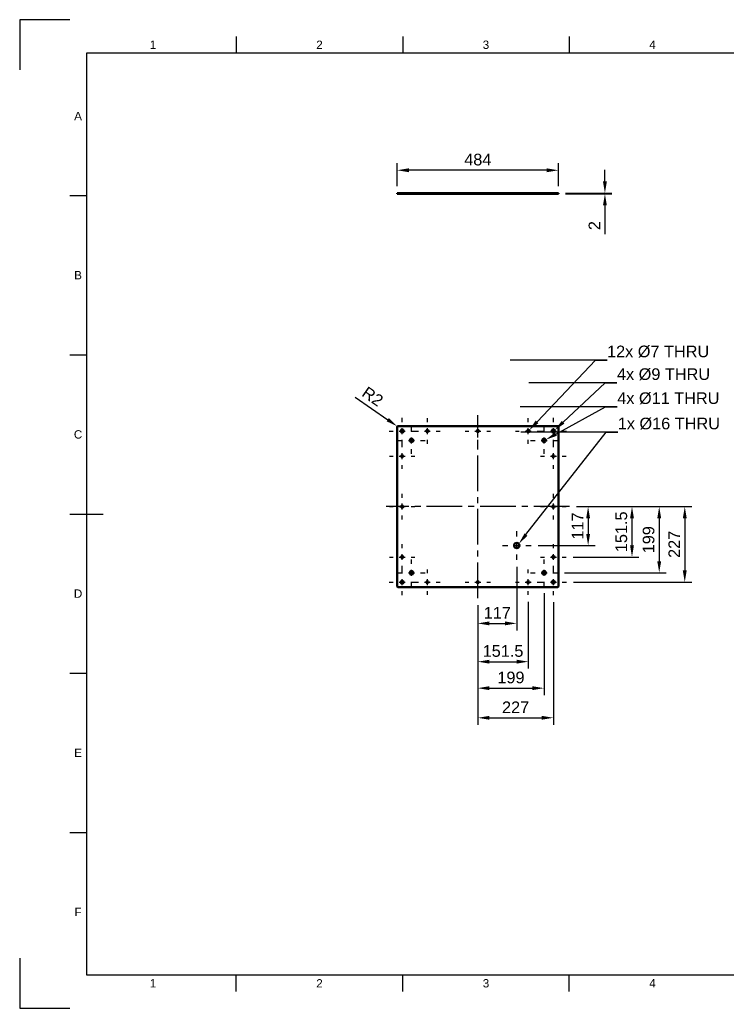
# Model space of a CAD drawing. Header units: millimetres. Extents: x 0 to 420, y 0 to 297.
# Drawn here: x 0 to 212.4, y 0 to 297 of the extents above; entities that cross this region are included whole.
import ezdxf
from ezdxf import colors
from ezdxf.entities.mleader import LeaderData, LeaderLine
from ezdxf.enums import TextEntityAlignment as Align
from ezdxf.math import Vec2, Vec3

# ---------------------------------------------------------------- set-up
doc = ezdxf.new("R2010")
doc.units = ezdxf.units.MM
doc.header["$LTSCALE"] = 0.75
doc.linetypes.add('CENTER2', pattern=[28.575, 19.05, -3.175, 3.175, -3.175])
doc.linetypes.add('HIDDEN2', pattern=[4.7625, 3.175, -1.5875])
for name, color, linetype, lineweight in [('Annotations', 7, 'Continuous', 25), ('Border', 7, 'Continuous', 25), ('Center Lines', 7, 'CENTER2', 25), ('Dimensions', 7, 'Continuous', 25), ('Hidden', 7, 'HIDDEN2', 25), ('Visible', 7, 'Continuous', 50)]:
    doc.layers.add(name, color=color, linetype=linetype, lineweight=lineweight)
doc.styles.add('FusionTitle', font='arial.ttf')
doc.styles.get("Standard").update_dxf_attribs({"font": 'arial.ttf'})
doc.dimstyles.new('ISO-25', dxfattribs={"dimtxt": 3.5, "dimasz": 3.5, "dimexe": 2.1, "dimexo": 2.1, "dimgap": 1.4, "dimtad": 1, "dimzin": 12, "dimdsep": 46, "dimtxsty": 'Standard', "dimcen": 0, "dimclrd": 256, "dimclre": 256, "dimclrt": 256, "dimazin": 3, "dimtp": 0.1, "dimtm": 0.1, "dimtfac": 0.714286, "dimtmove": 0, "dimatfit": 3, "dimfxl": 1, "dimtzin": 12, "dimarcsym": 0})

# ---------------------------------------------------------------- blocks, each defined once
blk = doc.blocks.new('ISO_A3_SHEET')
at = {"layer": 'Border'}
for p, q in [((65, 292), (65, 287)), ((115, 292), (115, 287)), ((165, 292), (165, 287)), ((410, 287), (20, 287)), ((20, 287), (20, 10)), ((15, 244.16666), (20, 244.16666)), ((15, 196.33333), (20, 196.33333)), ((15, 148.5), (25, 148.5)), ((15, 100.66667), (20, 100.66667)), ((15, 52.83334), (20, 52.83334)), ((20, 10), (410, 10)), ((65, 5), (65, 10)), ((115, 5), (115, 10)), ((165, 5), (165, 10))]:
    blk.add_line(p, q, dxfattribs=at)
at = {"layer": 'Defpoints'}
for p, q in [((15, 297), (0, 297)), ((0, 297), (0, 282)), ((0, 15), (0, 0)), ((0, 0), (15, 0))]:
    blk.add_line(p, q, dxfattribs=at)
at = {"layer": 'Border', "style": 'FusionTitle'}
for s, p in [('1', (40, 289.5)), ('2', (90, 289.5)), ('3', (140, 289.5)), ('4', (190, 289.5)), ('A', (17.5, 268.08333)), ('B', (17.5, 220.25)), ('C', (17.5, 172.41667)), ('D', (17.5, 124.58334)), ('E', (17.5, 76.75001)), ('F', (17.5, 28.91668)), ('1', (40, 7.5)), ('2', (90, 7.5)), ('3', (140, 7.5)), ('4', (190, 7.5))]:
    blk.add_text(s, height=2.5, dxfattribs=at).set_placement(p, align=Align.MIDDLE)
blk = doc.blocks.new('*D42')
at = {"layer": 'Defpoints', "color": 0, "transparency": 16777216}
for p in [(113.345239, 251.779936), (113.345239, 244.908812), (161.745239, 244.908812)]:
    blk.add_point(p, dxfattribs=at)
at = {"layer": 'Dimensions', "lineweight": -2, "transparency": 16777216}
for p, q in [((113.345239, 247.008812), (113.345239, 253.879936)), ((161.745239, 247.008812), (161.745239, 253.879936)), ((158.245239, 251.779936), (116.845239, 251.779936))]:
    blk.add_line(p, q, dxfattribs=at)
at = {"layer": 'Dimensions', "transparency": 16777216}
for points in [[(116.845239, 252.363269), (116.845239, 251.196603), (113.345239, 251.779936)], [(158.245239, 252.363269), (158.245239, 251.196603), (161.745239, 251.779936)]]:
    blk.add_solid(points, dxfattribs=at)
at = {"layer": 'Dimensions', "transparency": 16777216, "insert": (137.545239, 254.966941), "char_height": 3.5, "attachment_point": 5}
blk.add_mtext('484', dxfattribs=at)
blk = doc.blocks.new('*D43')
at = {"layer": 'Defpoints', "color": 0, "transparency": 16777216}
for p in [(161.745239, 244.908812), (161.745239, 244.708812), (175.725439, 244.708812)]:
    blk.add_point(p, dxfattribs=at)
at = {"layer": 'Dimensions', "lineweight": -2, "transparency": 16777216}
for p, q in [((175.725439, 248.408812), (175.725439, 251.908812)), ((163.845239, 244.908812), (177.825439, 244.908812)), ((163.845239, 244.708812), (177.825439, 244.708812)), ((175.725439, 244.908812), (175.725439, 244.708812)), ((175.725439, 241.208812), (175.725439, 232.590599))]:
    blk.add_line(p, q, dxfattribs=at)
at = {"layer": 'Dimensions', "transparency": 16777216}
for points in [[(175.142106, 248.408812), (176.308773, 248.408812), (175.725439, 244.908812)], [(175.142106, 241.208812), (176.308773, 241.208812), (175.725439, 244.708812)]]:
    blk.add_solid(points, dxfattribs=at)
at = {"layer": 'Dimensions', "transparency": 16777216, "insert": (172.568277, 235.149706), "char_height": 3.5, "attachment_point": 5, "rotation": 90}
blk.add_mtext('2', dxfattribs=at)
blk = doc.blocks.new('*D44')
at = {"layer": 'Defpoints', "color": 0, "transparency": 16777216}
for p in [(113.380938, 174.838489), (113.545239, 174.724448)]:
    blk.add_point(p, dxfattribs=at)
at = {"layer": 'Dimensions', "lineweight": -2, "transparency": 16777216}
for p, q in [((100.723096, 183.624222), (110.505671, 176.834194)), ((113.545239, 174.724448), (113.380938, 174.838489))]:
    blk.add_line(p, q, dxfattribs=at)
at = {"layer": 'Dimensions', "transparency": 16777216}
blk.add_solid([(110.838289, 177.313406), (110.173054, 176.354983), (113.380938, 174.838489)], dxfattribs=at)
at = {"layer": 'Dimensions', "transparency": 16777216, "insert": (105.976969, 183.820685), "char_height": 3.5, "attachment_point": 5, "rotation": 325.2357026}
blk.add_mtext('R2', dxfattribs=at)
blk = doc.blocks.new('*U11')
at = {"layer": 'Center Lines', "color": 0, "ltscale": 0.75, "transparency": 16777216}
for p, q in [((0, 2.678906), (0, 3.83)), ((-3.83, 0), (-2.678906, 0)), ((2.678906, 0), (3.83, 0)), ((0, -3.83), (0, -2.678906))]:
    blk.add_line(p, q, dxfattribs=at)
at = {"layer": 'Center Lines', "color": 0, "linetype": 'Continuous', "ltscale": 0.75, "transparency": 16777216}
for p, q in [((-0.892969, 0), (0.892969, 0)), ((0, -0.892969), (0, 0.892969))]:
    blk.add_line(p, q, dxfattribs=at)
blk = doc.blocks.new('*U12')
at = {"layer": 'Center Lines', "color": 0, "ltscale": 0.75, "transparency": 16777216}
for p, q in [((0, 2.678906), (0, 3.83)), ((-3.83, 0), (-2.678906, 0)), ((2.678906, 0), (3.83, 0)), ((0, -3.83), (0, -2.678906))]:
    blk.add_line(p, q, dxfattribs=at)
at = {"layer": 'Center Lines', "color": 0, "linetype": 'Continuous', "ltscale": 0.75, "transparency": 16777216}
for p, q in [((-0.892969, 0), (0.892969, 0)), ((0, -0.892969), (0, 0.892969))]:
    blk.add_line(p, q, dxfattribs=at)
blk = doc.blocks.new('*U13')
at = {"layer": 'Center Lines', "color": 0, "ltscale": 0.75, "transparency": 16777216}
for p, q in [((0, 2.678906), (0, 4.05)), ((-4.05, 0), (-2.678906, 0)), ((2.678906, 0), (4.05, 0)), ((0, -4.05), (0, -2.678906))]:
    blk.add_line(p, q, dxfattribs=at)
at = {"layer": 'Center Lines', "color": 0, "linetype": 'Continuous', "ltscale": 0.75, "transparency": 16777216}
for p, q in [((-0.892969, 0), (0.892969, 0)), ((0, -0.892969), (0, 0.892969))]:
    blk.add_line(p, q, dxfattribs=at)
blk = doc.blocks.new('*U14')
at = {"layer": 'Center Lines', "color": 0, "ltscale": 0.75, "transparency": 16777216}
for p, q in [((0, 2.678906), (0, 3.95)), ((-3.95, 0), (-2.678906, 0)), ((2.678906, 0), (3.95, 0)), ((0, -3.95), (0, -2.678906))]:
    blk.add_line(p, q, dxfattribs=at)
at = {"layer": 'Center Lines', "color": 0, "linetype": 'Continuous', "ltscale": 0.75, "transparency": 16777216}
for p, q in [((-0.892969, 0), (0.892969, 0)), ((0, -0.892969), (0, 0.892969))]:
    blk.add_line(p, q, dxfattribs=at)
blk = doc.blocks.new('*U15')
at = {"layer": 'Center Lines', "color": 0, "ltscale": 0.75, "transparency": 16777216}
for p, q in [((0, 2.678906), (0, 3.83)), ((-3.83, 0), (-2.678906, 0)), ((2.678906, 0), (3.83, 0)), ((0, -3.83), (0, -2.678906))]:
    blk.add_line(p, q, dxfattribs=at)
at = {"layer": 'Center Lines', "color": 0, "linetype": 'Continuous', "ltscale": 0.75, "transparency": 16777216}
for p, q in [((-0.892969, 0), (0.892969, 0)), ((0, -0.892969), (0, 0.892969))]:
    blk.add_line(p, q, dxfattribs=at)
blk = doc.blocks.new('*U16')
at = {"layer": 'Center Lines', "color": 0, "ltscale": 0.75, "transparency": 16777216}
for p, q in [((0, 2.678906), (0, 3.83)), ((-3.83, 0), (-2.678906, 0)), ((2.678906, 0), (3.83, 0)), ((0, -3.83), (0, -2.678906))]:
    blk.add_line(p, q, dxfattribs=at)
at = {"layer": 'Center Lines', "color": 0, "linetype": 'Continuous', "ltscale": 0.75, "transparency": 16777216}
for p, q in [((-0.892969, 0), (0.892969, 0)), ((0, -0.892969), (0, 0.892969))]:
    blk.add_line(p, q, dxfattribs=at)
blk = doc.blocks.new('*U17')
at = {"layer": 'Center Lines', "color": 0, "ltscale": 0.75, "transparency": 16777216}
for p, q in [((0, 2.678906), (0, 3.83)), ((-3.83, 0), (-2.678906, 0)), ((2.678906, 0), (3.83, 0)), ((0, -3.83), (0, -2.678906))]:
    blk.add_line(p, q, dxfattribs=at)
at = {"layer": 'Center Lines', "color": 0, "linetype": 'Continuous', "ltscale": 0.75, "transparency": 16777216}
for p, q in [((-0.892969, 0), (0.892969, 0)), ((0, -0.892969), (0, 0.892969))]:
    blk.add_line(p, q, dxfattribs=at)
blk = doc.blocks.new('*U18')
at = {"layer": 'Center Lines', "color": 0, "ltscale": 0.75, "transparency": 16777216}
for p, q in [((0, 2.678906), (0, 3.95)), ((-3.95, 0), (-2.678906, 0)), ((2.678906, 0), (3.95, 0)), ((0, -3.95), (0, -2.678906))]:
    blk.add_line(p, q, dxfattribs=at)
at = {"layer": 'Center Lines', "color": 0, "linetype": 'Continuous', "ltscale": 0.75, "transparency": 16777216}
for p, q in [((-0.892969, 0), (0.892969, 0)), ((0, -0.892969), (0, 0.892969))]:
    blk.add_line(p, q, dxfattribs=at)
blk = doc.blocks.new('*U19')
at = {"layer": 'Center Lines', "color": 0, "ltscale": 0.75, "transparency": 16777216}
for p, q in [((0, 2.678906), (0, 4.05)), ((-4.05, 0), (-2.678906, 0)), ((2.678906, 0), (4.05, 0)), ((0, -4.05), (0, -2.678906))]:
    blk.add_line(p, q, dxfattribs=at)
at = {"layer": 'Center Lines', "color": 0, "linetype": 'Continuous', "ltscale": 0.75, "transparency": 16777216}
for p, q in [((-0.892969, 0), (0.892969, 0)), ((0, -0.892969), (0, 0.892969))]:
    blk.add_line(p, q, dxfattribs=at)
blk = doc.blocks.new('*U20')
at = {"layer": 'Center Lines', "color": 0, "ltscale": 0.75, "transparency": 16777216}
for p, q in [((0, 2.678906), (0, 3.83)), ((-3.83, 0), (-2.678906, 0)), ((2.678906, 0), (3.83, 0)), ((0, -3.83), (0, -2.678906))]:
    blk.add_line(p, q, dxfattribs=at)
at = {"layer": 'Center Lines', "color": 0, "linetype": 'Continuous', "ltscale": 0.75, "transparency": 16777216}
for p, q in [((-0.892969, 0), (0.892969, 0)), ((0, -0.892969), (0, 0.892969))]:
    blk.add_line(p, q, dxfattribs=at)
blk = doc.blocks.new('*U21')
at = {"layer": 'Center Lines', "color": 0, "ltscale": 0.75, "transparency": 16777216}
for p, q in [((0, 2.678906), (0, 3.83)), ((-3.83, 0), (-2.678906, 0)), ((2.678906, 0), (3.83, 0)), ((0, -3.83), (0, -2.678906))]:
    blk.add_line(p, q, dxfattribs=at)
at = {"layer": 'Center Lines', "color": 0, "linetype": 'Continuous', "ltscale": 0.75, "transparency": 16777216}
for p, q in [((-0.892969, 0), (0.892969, 0)), ((0, -0.892969), (0, 0.892969))]:
    blk.add_line(p, q, dxfattribs=at)
blk = doc.blocks.new('*U22')
at = {"layer": 'Center Lines', "color": 0, "ltscale": 0.75, "transparency": 16777216}
for p, q in [((0, 2.678906), (0, 3.83)), ((-3.83, 0), (-2.678906, 0)), ((2.678906, 0), (3.83, 0)), ((0, -3.83), (0, -2.678906))]:
    blk.add_line(p, q, dxfattribs=at)
at = {"layer": 'Center Lines', "color": 0, "linetype": 'Continuous', "ltscale": 0.75, "transparency": 16777216}
for p, q in [((-0.892969, 0), (0.892969, 0)), ((0, -0.892969), (0, 0.892969))]:
    blk.add_line(p, q, dxfattribs=at)
blk = doc.blocks.new('*U23')
at = {"layer": 'Center Lines', "color": 0, "ltscale": 0.75, "transparency": 16777216}
for p, q in [((0, 2.678906), (0, 4.05)), ((-4.05, 0), (-2.678906, 0)), ((2.678906, 0), (4.05, 0)), ((0, -4.05), (0, -2.678906))]:
    blk.add_line(p, q, dxfattribs=at)
at = {"layer": 'Center Lines', "color": 0, "linetype": 'Continuous', "ltscale": 0.75, "transparency": 16777216}
for p, q in [((-0.892969, 0), (0.892969, 0)), ((0, -0.892969), (0, 0.892969))]:
    blk.add_line(p, q, dxfattribs=at)
blk = doc.blocks.new('*U24')
at = {"layer": 'Center Lines', "color": 0, "ltscale": 0.75, "transparency": 16777216}
for p, q in [((0, 2.678906), (0, 3.95)), ((-3.95, 0), (-2.678906, 0)), ((2.678906, 0), (3.95, 0)), ((0, -3.95), (0, -2.678906))]:
    blk.add_line(p, q, dxfattribs=at)
at = {"layer": 'Center Lines', "color": 0, "linetype": 'Continuous', "ltscale": 0.75, "transparency": 16777216}
for p, q in [((-0.892969, 0), (0.892969, 0)), ((0, -0.892969), (0, 0.892969))]:
    blk.add_line(p, q, dxfattribs=at)
blk = doc.blocks.new('*U25')
at = {"layer": 'Center Lines', "color": 0, "ltscale": 0.75, "transparency": 16777216}
for p, q in [((0, 2.678906), (0, 3.83)), ((-3.83, 0), (-2.678906, 0)), ((2.678906, 0), (3.83, 0)), ((0, -3.83), (0, -2.678906))]:
    blk.add_line(p, q, dxfattribs=at)
at = {"layer": 'Center Lines', "color": 0, "linetype": 'Continuous', "ltscale": 0.75, "transparency": 16777216}
for p, q in [((-0.892969, 0), (0.892969, 0)), ((0, -0.892969), (0, 0.892969))]:
    blk.add_line(p, q, dxfattribs=at)
blk = doc.blocks.new('*U26')
at = {"layer": 'Center Lines', "color": 0, "ltscale": 0.75, "transparency": 16777216}
for p, q in [((0, 2.678906), (0, 4.3)), ((-4.3, 0), (-2.678906, 0)), ((2.678906, 0), (4.3, 0)), ((0, -4.3), (0, -2.678906))]:
    blk.add_line(p, q, dxfattribs=at)
at = {"layer": 'Center Lines', "color": 0, "linetype": 'Continuous', "ltscale": 0.75, "transparency": 16777216}
for p, q in [((-0.892969, 0), (0.892969, 0)), ((0, -0.892969), (0, 0.892969))]:
    blk.add_line(p, q, dxfattribs=at)
blk = doc.blocks.new('*U27')
at = {"layer": 'Center Lines', "color": 0, "ltscale": 0.75, "transparency": 16777216}
for p, q in [((0, 2.678906), (0, 3.83)), ((-3.83, 0), (-2.678906, 0)), ((2.678906, 0), (3.83, 0)), ((0, -3.83), (0, -2.678906))]:
    blk.add_line(p, q, dxfattribs=at)
at = {"layer": 'Center Lines', "color": 0, "linetype": 'Continuous', "ltscale": 0.75, "transparency": 16777216}
for p, q in [((-0.892969, 0), (0.892969, 0)), ((0, -0.892969), (0, 0.892969))]:
    blk.add_line(p, q, dxfattribs=at)
blk = doc.blocks.new('*U28')
at = {"layer": 'Center Lines', "color": 0, "ltscale": 0.75, "transparency": 16777216}
for p, q in [((0, 2.678906), (0, 3.83)), ((-3.83, 0), (-2.678906, 0)), ((2.678906, 0), (3.83, 0)), ((0, -3.83), (0, -2.678906))]:
    blk.add_line(p, q, dxfattribs=at)
at = {"layer": 'Center Lines', "color": 0, "linetype": 'Continuous', "ltscale": 0.75, "transparency": 16777216}
for p, q in [((-0.892969, 0), (0.892969, 0)), ((0, -0.892969), (0, 0.892969))]:
    blk.add_line(p, q, dxfattribs=at)
blk = doc.blocks.new('*U29')
at = {"layer": 'Center Lines', "color": 0, "ltscale": 0.75, "transparency": 16777216}
for p, q in [((0, 2.678906), (0, 4.05)), ((-4.05, 0), (-2.678906, 0)), ((2.678906, 0), (4.05, 0)), ((0, -4.05), (0, -2.678906))]:
    blk.add_line(p, q, dxfattribs=at)
at = {"layer": 'Center Lines', "color": 0, "linetype": 'Continuous', "ltscale": 0.75, "transparency": 16777216}
for p, q in [((-0.892969, 0), (0.892969, 0)), ((0, -0.892969), (0, 0.892969))]:
    blk.add_line(p, q, dxfattribs=at)
blk = doc.blocks.new('*U30')
at = {"layer": 'Center Lines', "color": 0, "ltscale": 0.75, "transparency": 16777216}
for p, q in [((0, 2.678906), (0, 3.95)), ((-3.95, 0), (-2.678906, 0)), ((2.678906, 0), (3.95, 0)), ((0, -3.95), (0, -2.678906))]:
    blk.add_line(p, q, dxfattribs=at)
at = {"layer": 'Center Lines', "color": 0, "linetype": 'Continuous', "ltscale": 0.75, "transparency": 16777216}
for p, q in [((-0.892969, 0), (0.892969, 0)), ((0, -0.892969), (0, 0.892969))]:
    blk.add_line(p, q, dxfattribs=at)
blk = doc.blocks.new('*U31')
at = {"layer": 'Center Lines', "color": 0, "ltscale": 0.75, "transparency": 16777216}
for p, q in [((0, 2.678906), (0, 3.83)), ((-3.83, 0), (-2.678906, 0)), ((2.678906, 0), (3.83, 0)), ((0, -3.83), (0, -2.678906))]:
    blk.add_line(p, q, dxfattribs=at)
at = {"layer": 'Center Lines', "color": 0, "linetype": 'Continuous', "ltscale": 0.75, "transparency": 16777216}
for p, q in [((-0.892969, 0), (0.892969, 0)), ((0, -0.892969), (0, 0.892969))]:
    blk.add_line(p, q, dxfattribs=at)
blk = doc.blocks.new('*U32')
at = {"layer": 'Center Lines', "color": 0, "ltscale": 0.75, "transparency": 16777216}
blk.add_line((0, -27.5), (0, 27.5), dxfattribs=at)
blk = doc.blocks.new('*U33')
at = {"layer": 'Center Lines', "color": 0, "ltscale": 0.75, "transparency": 16777216}
blk.add_line((27.5, 0), (-27.5, 0), dxfattribs=at)
blk = doc.blocks.new('*D46')
at = {"layer": 'Defpoints', "color": 0, "transparency": 16777216}
for p in [(149.245339, 134.724434), (137.545239, 123.224448), (149.245339, 115.63208)]:
    blk.add_point(p, dxfattribs=at)
at = {"layer": 'Dimensions', "lineweight": -2, "transparency": 16777216}
for p, q in [((149.245339, 132.624434), (149.245339, 113.53208)), ((137.545239, 121.124448), (137.545239, 113.53208)), ((141.045239, 115.63208), (145.745339, 115.63208))]:
    blk.add_line(p, q, dxfattribs=at)
at = {"layer": 'Dimensions', "transparency": 16777216}
for points in [[(141.045239, 116.215414), (141.045239, 115.048747), (137.545239, 115.63208)], [(145.745339, 116.215414), (145.745339, 115.048747), (149.245339, 115.63208)]]:
    blk.add_solid(points, dxfattribs=at)
at = {"layer": 'Dimensions', "transparency": 16777216, "insert": (143.395289, 118.789243), "char_height": 3.5, "attachment_point": 5}
blk.add_mtext('117', dxfattribs=at)
blk = doc.blocks.new('*D47')
at = {"layer": 'Defpoints', "color": 0, "transparency": 16777216}
for p in [(137.545239, 123.224448), (152.695239, 124.194619), (152.695239, 104.129093)]:
    blk.add_point(p, dxfattribs=at)
at = {"layer": 'Dimensions', "lineweight": -2, "transparency": 16777216}
for p, q in [((152.695239, 122.094619), (152.695239, 102.029093)), ((137.545239, 121.124448), (137.545239, 102.029093)), ((141.045239, 104.129093), (149.195239, 104.129093))]:
    blk.add_line(p, q, dxfattribs=at)
at = {"layer": 'Dimensions', "transparency": 16777216}
for points in [[(141.045239, 104.712427), (141.045239, 103.54576), (137.545239, 104.129093)], [(149.195239, 104.712427), (149.195239, 103.54576), (152.695239, 104.129093)]]:
    blk.add_solid(points, dxfattribs=at)
at = {"layer": 'Dimensions', "transparency": 16777216, "insert": (145.120239, 107.316099), "char_height": 3.5, "attachment_point": 5}
blk.add_mtext('151.5', dxfattribs=at)
blk = doc.blocks.new('*D48')
at = {"layer": 'Defpoints', "color": 0, "transparency": 16777216}
for p in [(157.445705, 126.773982), (137.545239, 123.224448), (157.445705, 96.169232)]:
    blk.add_point(p, dxfattribs=at)
at = {"layer": 'Dimensions', "lineweight": -2, "transparency": 16777216}
for p, q in [((157.445705, 124.673982), (157.445705, 94.069232)), ((137.545239, 121.124448), (137.545239, 94.069232)), ((141.045239, 96.169232), (153.945705, 96.169232))]:
    blk.add_line(p, q, dxfattribs=at)
at = {"layer": 'Dimensions', "transparency": 16777216}
for points in [[(141.045239, 96.752566), (141.045239, 95.585899), (137.545239, 96.169232)], [(153.945705, 96.752566), (153.945705, 95.585899), (157.445705, 96.169232)]]:
    blk.add_solid(points, dxfattribs=at)
at = {"layer": 'Dimensions', "transparency": 16777216, "insert": (147.495472, 99.356238), "char_height": 3.5, "attachment_point": 5}
blk.add_mtext('199', dxfattribs=at)
blk = doc.blocks.new('*D49')
at = {"layer": 'Defpoints', "color": 0, "transparency": 16777216}
for p in [(137.545239, 123.224448), (160.245239, 124.074448), (160.245239, 87.26866)]:
    blk.add_point(p, dxfattribs=at)
at = {"layer": 'Dimensions', "lineweight": -2, "transparency": 16777216}
for p, q in [((160.245239, 121.974448), (160.245239, 85.16866)), ((137.545239, 121.124448), (137.545239, 85.16866)), ((141.045239, 87.26866), (156.745239, 87.26866))]:
    blk.add_line(p, q, dxfattribs=at)
at = {"layer": 'Dimensions', "transparency": 16777216}
for points in [[(141.045239, 87.851993), (141.045239, 86.685326), (137.545239, 87.26866)], [(156.745239, 87.851993), (156.745239, 86.685326), (160.245239, 87.26866)]]:
    blk.add_solid(points, dxfattribs=at)
at = {"layer": 'Dimensions', "transparency": 16777216, "insert": (148.895239, 90.425822), "char_height": 3.5, "attachment_point": 5}
blk.add_mtext('227', dxfattribs=at)
blk = doc.blocks.new('*D50')
at = {"layer": 'Defpoints', "color": 0, "transparency": 16777216}
for p in [(165.045239, 150.724448), (153.545339, 139.024434), (170.677118, 139.024434)]:
    blk.add_point(p, dxfattribs=at)
at = {"layer": 'Dimensions', "lineweight": -2, "transparency": 16777216}
for p, q in [((167.145239, 150.724448), (172.777118, 150.724448)), ((170.677118, 147.224448), (170.677118, 142.524434)), ((155.645339, 139.024434), (172.777118, 139.024434))]:
    blk.add_line(p, q, dxfattribs=at)
at = {"layer": 'Dimensions', "transparency": 16777216}
for points in [[(170.093785, 147.224448), (171.260451, 147.224448), (170.677118, 150.724448)], [(170.093785, 142.524434), (171.260451, 142.524434), (170.677118, 139.024434)]]:
    blk.add_solid(points, dxfattribs=at)
at = {"layer": 'Dimensions', "transparency": 16777216, "insert": (167.519956, 144.874441), "char_height": 3.5, "attachment_point": 5, "rotation": 90}
blk.add_mtext('117', dxfattribs=at)
blk = doc.blocks.new('*D51')
at = {"layer": 'Defpoints', "color": 0, "transparency": 16777216}
for p in [(165.045239, 150.724448), (164.075239, 135.574448), (183.85002, 135.574448)]:
    blk.add_point(p, dxfattribs=at)
at = {"layer": 'Dimensions', "lineweight": -2, "transparency": 16777216}
for p, q in [((167.145239, 150.724448), (185.95002, 150.724448)), ((183.85002, 147.224448), (183.85002, 139.074448)), ((166.175239, 135.574448), (185.95002, 135.574448))]:
    blk.add_line(p, q, dxfattribs=at)
at = {"layer": 'Dimensions', "transparency": 16777216}
for points in [[(183.266687, 147.224448), (184.433353, 147.224448), (183.85002, 150.724448)], [(183.266687, 139.074448), (184.433353, 139.074448), (183.85002, 135.574448)]]:
    blk.add_solid(points, dxfattribs=at)
at = {"layer": 'Dimensions', "transparency": 16777216, "insert": (180.663014, 143.149448), "char_height": 3.5, "attachment_point": 5, "rotation": 90}
blk.add_mtext('151.5', dxfattribs=at)
blk = doc.blocks.new('*D52')
at = {"layer": 'Defpoints', "color": 0, "transparency": 16777216}
for p in [(165.045239, 150.724448), (161.495705, 130.823982), (192.028206, 130.823982)]:
    blk.add_point(p, dxfattribs=at)
at = {"layer": 'Dimensions', "lineweight": -2, "transparency": 16777216}
for p, q in [((167.145239, 150.724448), (194.128206, 150.724448)), ((192.028206, 147.224448), (192.028206, 134.323982)), ((163.595705, 130.823982), (194.128206, 130.823982))]:
    blk.add_line(p, q, dxfattribs=at)
at = {"layer": 'Dimensions', "transparency": 16777216}
for points in [[(191.444873, 147.224448), (192.611539, 147.224448), (192.028206, 150.724448)], [(191.444873, 134.323982), (192.611539, 134.323982), (192.028206, 130.823982)]]:
    blk.add_solid(points, dxfattribs=at)
at = {"layer": 'Dimensions', "transparency": 16777216, "insert": (188.8412, 140.774215), "char_height": 3.5, "attachment_point": 5, "rotation": 90}
blk.add_mtext('199', dxfattribs=at)
blk = doc.blocks.new('*D53')
at = {"layer": 'Defpoints', "color": 0, "transparency": 16777216}
for p in [(165.045239, 150.724448), (164.195239, 128.024448), (199.699778, 128.024448)]:
    blk.add_point(p, dxfattribs=at)
at = {"layer": 'Dimensions', "lineweight": -2, "transparency": 16777216}
for p, q in [((167.145239, 150.724448), (201.799778, 150.724448)), ((199.699778, 147.224448), (199.699778, 131.524448)), ((166.295239, 128.024448), (201.799778, 128.024448))]:
    blk.add_line(p, q, dxfattribs=at)
at = {"layer": 'Dimensions', "transparency": 16777216}
for points in [[(199.116445, 147.224448), (200.283112, 147.224448), (199.699778, 150.724448)], [(199.116445, 131.524448), (200.283112, 131.524448), (199.699778, 128.024448)]]:
    blk.add_solid(points, dxfattribs=at)
at = {"layer": 'Dimensions', "transparency": 16777216, "insert": (196.542616, 139.374448), "char_height": 3.5, "attachment_point": 5, "rotation": 90}
blk.add_mtext('227', dxfattribs=at)

msp = doc.modelspace()

# ---------------------------------------------------------------- linework, layer by layer
at = {"layer": 'Hidden', "extrusion": (0, 1, 0)}
for p, q in [((114.395239, 244.908812, 22.7), (114.395239, 244.708812, 22.7)), ((114.515239, 244.708812, 15.15), (114.515239, 244.908812, 15.15)), ((115.175239, 244.708812, 15.15), (115.175239, 244.908812, 15.15)), ((115.295239, 244.908812, 22.7), (115.295239, 244.708812, 22.7)), ((117.094773, 244.908812, 19.900466), (117.094773, 244.708812, 19.900466)), ((118.194773, 244.908812, 19.900466), (118.194773, 244.708812, 19.900466)), ((122.065239, 244.708812, 22.699829), (122.065239, 244.908812, 22.699829)), ((122.725239, 244.708812, 22.699829), (122.725239, 244.908812, 22.699829)), ((137.215239, 244.908812, 22.699829), (137.215239, 244.708812, 22.699829)), ((137.875239, 244.908812, 22.699829), (137.875239, 244.708812, 22.699829)), ((148.445339, 244.908812, 11.700015), (148.445339, 244.708812, 11.700015)), ((150.045339, 244.908812, 11.700015), (150.045339, 244.708812, 11.700015)), ((152.365239, 244.908812, 22.699829), (152.365239, 244.708812, 22.699829)), ((153.025239, 244.908812, 22.699829), (153.025239, 244.708812, 22.699829)), ((156.895705, 244.908812, 19.900466), (156.895705, 244.708812, 19.900466)), ((157.995705, 244.908812, 19.900466), (157.995705, 244.708812, 19.900466)), ((159.795239, 244.708812, 22.7), (159.795239, 244.908812, 22.7)), ((159.915239, 244.908812, 15.15), (159.915239, 244.708812, 15.15)), ((160.575239, 244.908812, 15.15), (160.575239, 244.708812, 15.15)), ((160.695239, 244.708812, 22.7), (160.695239, 244.908812, 22.7))]:
    msp.add_line(p, q, dxfattribs=at)
at = {"layer": 'Visible', "extrusion": (0, 1, 0)}
for p, q in [((113.345239, 244.908812, 24), (113.345239, 244.708812, 24)), ((161.545239, 244.908812, 24.2), (113.545239, 244.908812, 24.2)), ((113.545239, 244.708812, 24.2), (161.545239, 244.708812, 24.2)), ((161.745239, 244.708812, 24), (161.745239, 244.908812, 24))]:
    msp.add_line(p, q, dxfattribs=at)
at = {"layer": 'Visible'}
for p, q in [((113.345239, 126.724448, 0.1), (113.345239, 174.724448, 0.1)), ((113.545239, 174.924448, 0.1), (161.545239, 174.924448, 0.1)), ((161.745239, 126.724448, 0.1), (161.745239, 174.724448, 0.1)), ((161.545239, 126.524448, 0.1), (113.545239, 126.524448, 0.1))]:
    msp.add_line(p, q, dxfattribs=at)
for centre, radius in [((114.845239, 173.424448, 0.1), 0.45), ((122.395239, 173.424278, 0.1), 0.33), ((152.695239, 173.424278, 0.1), 0.33), ((160.245239, 173.424448, 0.1), 0.45), ((114.845239, 165.874448, 0.1), 0.33), ((160.245239, 165.874448, 0.1), 0.33)]:
    msp.add_circle(centre, radius, dxfattribs=at)
at = {"layer": 'Visible', "extrusion": (-2.5e-14, -3.45e-14, -1)}
msp.add_circle((-137.545239, 173.424081, -0.1), 0.33, dxfattribs=at)
at = {"layer": 'Visible', "extrusion": (0, -3.45e-14, -1)}
for centre, radius in [((-117.644773, 170.624915, -0.1), 0.55), ((-157.445705, 170.624915, -0.1), 0.55), ((-149.245339, 139.024434, -0.1), 0.8), ((-117.644773, 130.823982, -0.1), 0.55), ((-157.445705, 130.823982, -0.1), 0.55), ((-160.245239, 128.024448, -0.1), 0.45)]:
    msp.add_circle(centre, radius, dxfattribs=at)
at = {"layer": 'Visible', "extrusion": (7.73e-14, 1.159e-13, -1)}
msp.add_circle((-114.845239, 150.724448, -0.1), 0.33, dxfattribs=at)
at = {"layer": 'Visible', "extrusion": (7.75e-14, -3.45e-14, -1)}
msp.add_circle((-160.245239, 150.724448, -0.1), 0.33, dxfattribs=at)
at = {"layer": 'Visible', "extrusion": (7.43e-14, 1.159e-13, -1)}
msp.add_circle((-114.845239, 135.574448, -0.1), 0.33, dxfattribs=at)
at = {"layer": 'Visible', "extrusion": (7.44e-14, -3.45e-14, -1)}
msp.add_circle((-160.245239, 135.574448, -0.1), 0.33, dxfattribs=at)
at = {"layer": 'Visible', "extrusion": (-1e-16, 1.159e-13, -1)}
msp.add_circle((-114.845239, 128.024448, -0.1), 0.45, dxfattribs=at)
at = {"layer": 'Visible', "extrusion": (1.756e-13, 1.159e-13, -1)}
msp.add_circle((-122.395239, 128.024619, -0.1), 0.33, dxfattribs=at)
at = {"layer": 'Visible', "extrusion": (1.75e-13, -3.45e-14, -1)}
msp.add_circle((-137.545239, 128.024619, -0.1), 0.33, dxfattribs=at)
at = {"layer": 'Visible', "extrusion": (1.758e-13, -3.45e-14, -1)}
msp.add_circle((-152.695239, 128.024619, -0.1), 0.33, dxfattribs=at)
at = {"layer": 'Visible', "extrusion": (-1e-16, -1, -1.138e-13)}
msp.add_arc((113.545239, 24, -244.908812), 0.2, 90, 180, dxfattribs=at)
at = {"layer": 'Visible', "extrusion": (0, 1, 0)}
for centre, start, end in [((-113.545239, 24, 244.708812), 0, 90), ((-161.545239, 24, 244.708812), 90, 180)]:
    msp.add_arc(centre, 0.2, start, end, dxfattribs=at)
at = {"layer": 'Visible', "extrusion": (-2.1e-15, -1, 3.45e-14)}
msp.add_arc((161.545239, 24, -244.908812), 0.2, 0, 90, dxfattribs=at)
at = {"layer": 'Visible'}
for centre, start, end in [((113.545239, 174.724448, 0.1), 90, 180), ((161.545239, 174.724448, 0.1), 0, 90)]:
    msp.add_arc(centre, 0.2, start, end, dxfattribs=at)
at = {"layer": 'Visible', "extrusion": (-1e-16, 1.138e-13, -1)}
msp.add_arc((-113.545239, 126.724448, -0.1), 0.2, 270, 0, dxfattribs=at)
at = {"layer": 'Visible', "extrusion": (-2.1e-15, -3.45e-14, -1)}
msp.add_arc((-161.545239, 126.724448, -0.1), 0.2, 180, 270, dxfattribs=at)

# ---------------------------------------------------------------- block references
at = {"layer": 'Border'}
msp.add_blockref('ISO_A3_SHEET', (0, 0), dxfattribs=at)
at = {"layer": 'Center Lines', "ltscale": 0.75}
for name, p in [('*U32', (137.545239, 150.724448)), ('*U14', (114.845239, 173.424448)), ('*U15', (122.395239, 173.424278)), ('*U16', (137.545239, 173.424081)), ('*U17', (152.695239, 173.424278)), ('*U18', (160.245239, 173.424448)), ('*U13', (117.644773, 170.624915)), ('*U19', (157.445705, 170.624915)), ('*U12', (114.845239, 165.874448)), ('*U20', (160.245239, 165.874448)), ('*U11', (114.845239, 150.724448)), ('*U21', (160.245239, 150.724448)), ('*U33', (137.545239, 150.724448)), ('*U26', (149.245339, 139.024434)), ('*U31', (114.845239, 135.574448)), ('*U22', (160.245239, 135.574448)), ('*U29', (117.644773, 130.823982)), ('*U23', (157.445705, 130.823982)), ('*U30', (114.845239, 128.024448)), ('*U28', (122.395239, 128.024619)), ('*U27', (137.545239, 128.024619)), ('*U25', (152.695239, 128.024619)), ('*U24', (160.245239, 128.024448))]:
    msp.add_blockref(name, p, dxfattribs=at)

# ---------------------------------------------------------------- dimensions: what is measured, and where the dimension line sits
at = {"layer": 'Dimensions'}
for base, p1, p2, picture, middle in [((113.345239, 251.779936), (161.745239, 244.908812), (113.345239, 244.908812), '*D42', (137.545239, 254.966941)), ((149.245339, 115.63208), (137.545239, 123.224448), (149.245339, 134.724434), '*D46', (143.395289, 118.789243))]:
    dim = msp.add_linear_dim(base=base, p1=p1, p2=p2, dimstyle='ISO-25', override={"dimlfac": 10, "dimclrd": 256, "dimclre": 256}, dxfattribs=at)
    dim.commit()
    dim.dimension.update_dxf_attribs({"geometry": picture, "text_midpoint": middle})
dim = msp.add_aligned_dim(p1=(161.745239, 244.908812), p2=(161.745239, 244.708812), distance=13.9802, dimstyle='ISO-25', override={"dimlfac": 10, "dimclrd": 256, "dimclre": 256}, dxfattribs=at)
dim.commit()
dim.dimension.update_dxf_attribs({"geometry": '*D43', "text_midpoint": (172.568277, 235.149706)})
dim = msp.add_radius_dim(center=(113.545239, 174.724448), mpoint=(113.380938, 174.838489), dimstyle='ISO-25', override={"dimlfac": 10, "dimse1": 1, "dimclrd": 256, "dimclre": 256}, dxfattribs=at)
dim.commit()
dim.dimension.update_dxf_attribs({"geometry": '*D44', "text_midpoint": (105.976969, 183.820685)})
dim = msp.add_linear_dim(base=(170.677118, 139.024434), p1=(165.045239, 150.724448), p2=(153.545339, 139.024434), angle=90, dimstyle='ISO-25', override={"dimlfac": 10, "dimclrd": 256, "dimclre": 256}, dxfattribs=at)
dim.commit()
dim.dimension.update_dxf_attribs({"geometry": '*D50', "text_midpoint": (167.519956, 144.874441)})
for base, p2, picture, middle in [((192.028206, 130.823982), (161.495705, 130.823982), '*D52', (192.028206, 140.774215)), ((183.85002, 135.574448), (164.075239, 135.574448), '*D51', (183.85002, 143.149448)), ((199.699778, 128.024448), (164.195239, 128.024448), '*D53', (199.699778, 139.374448))]:
    dim = msp.add_linear_dim(base=base, p1=(165.045239, 150.724448), p2=p2, angle=90, dimstyle='ISO-25', override={"dimlfac": 10}, dxfattribs=at)
    dim.commit()
    dim.dimension.update_dxf_attribs({"geometry": picture, "text_midpoint": middle, "dimtype": 160})
for base, p2, picture, middle in [((157.445705, 96.169232), (157.445705, 126.773982), '*D48', (147.495472, 96.169232)), ((152.695239, 104.129093), (152.695239, 124.194619), '*D47', (145.120239, 104.129093)), ((160.245239, 87.26866), (160.245239, 124.074448), '*D49', (148.895239, 87.26866))]:
    dim = msp.add_linear_dim(base=base, p1=(137.545239, 123.224448), p2=p2, dimstyle='ISO-25', override={"dimlfac": 10}, dxfattribs=at)
    dim.commit()
    dim.dimension.update_dxf_attribs({"geometry": picture, "text_midpoint": middle, "dimtype": 160})

# ---------------------------------------------------------------- leaders
at = {"layer": 'Annotations'}
ml = msp.add_multileader_mtext('Standard', dxfattribs=at)
ml.set_content('12x %%C7 THRU', color=256)
ml.set_leader_properties()
ml.build(insert=Vec2(0, 0))
ml.multileader.update_dxf_attribs({"text_left_attachment_type": 5, "text_right_attachment_type": 5, "dogleg_length": 3.5, "arrow_head_size": 3.5})
ctx = ml.context
ctx.base_point, ctx.char_height, ctx.arrow_head_size, ctx.landing_gap_size, ctx.plane_origin = Vec3(176.350587, 194.768166), 3.5, 3.5, 0, Vec3(133.551446, 109.667786)
ctx.left_attachment, ctx.right_attachment = 5, 5
notes = []
notes.append((ctx, [(1, (1, 1, 0), (172.850587, 194.768166), (1, 0), 3.5, [(0, [(152.938964, 173.64676)], 0, [])])]))
ctx.mtext.insert, ctx.mtext.flow_direction = Vec3(176.350587, 199.097088), 5
ml = msp.add_multileader_mtext('Standard', dxfattribs=at)
ml.set_content('4x %%C9 THRU', color=256)
ml.set_leader_properties()
ml.build(insert=Vec2(0, 0))
ml.multileader.update_dxf_attribs({"text_left_attachment_type": 5, "text_right_attachment_type": 5, "dogleg_length": 3.5, "arrow_head_size": 3.5})
ctx = ml.context
ctx.base_point, ctx.char_height, ctx.arrow_head_size, ctx.landing_gap_size, ctx.plane_origin = Vec3(179.335985, 187.94312), 3.5, 3.5, 0, Vec3(122.157371, 112.713124)
ctx.left_attachment, ctx.right_attachment = 5, 5
notes.append((ctx, [(1, (1, 1, 0), (175.835985, 187.94312), (1, 0), 3.5, [(0, [(160.617022, 173.677979)], 0, [])])]))
ctx.mtext.insert, ctx.mtext.flow_direction = Vec3(179.335985, 192.272042), 5
ml = msp.add_multileader_mtext('Standard', dxfattribs=at)
ml.set_content('4x %%C11 THRU', color=256)
ml.set_leader_properties()
ml.build(insert=Vec2(0, 0))
ml.multileader.update_dxf_attribs({"text_left_attachment_type": 5, "text_right_attachment_type": 5, "dogleg_length": 3.5, "arrow_head_size": 3.5})
ctx = ml.context
ctx.base_point, ctx.char_height, ctx.arrow_head_size, ctx.landing_gap_size, ctx.plane_origin = Vec3(179.422718, 180.724322), 3.5, 3.5, 0, Vec3(91.417645, 145.4609)
ctx.left_attachment, ctx.right_attachment = 5, 5
notes.append((ctx, [(0, (1, 1, 0), (175.922718, 180.724322), (1, 0), 3.5, [(0, [(157.959534, 170.821077)], 0, [])])]))
ctx.mtext.insert, ctx.mtext.flow_direction = Vec3(179.422718, 185.053244), 5
ml = msp.add_multileader_mtext('Standard', dxfattribs=at)
ml.set_content('1x %%C16 THRU', color=256)
ml.set_leader_properties()
ml.build(insert=Vec2(0, 0))
ml.multileader.update_dxf_attribs({"text_left_attachment_type": 5, "text_right_attachment_type": 5, "dogleg_length": 3.5, "arrow_head_size": 3.5})
ctx = ml.context
ctx.base_point, ctx.char_height, ctx.arrow_head_size, ctx.landing_gap_size, ctx.plane_origin = Vec3(179.575067, 173.111772), 3.5, 3.5, 0, Vec3(149.858223, 139.538606)
ctx.left_attachment, ctx.right_attachment = 5, 5
notes.append((ctx, [(0, (1, 1, 0), (176.075067, 173.111772), (1, 0), 3.5, [(0, [(149.858223, 139.538606)], 0, [])])]))
ctx.mtext.insert, ctx.mtext.flow_direction = Vec3(179.575067, 177.440694), 5
for ctx, leaders in notes:
    for number, flags, end, landing, length, lines in leaders:
        leader = LeaderData()
        leader.index, (leader.has_last_leader_line, leader.has_dogleg_vector, leader.attachment_direction) = number, flags
        leader.last_leader_point, leader.dogleg_vector, leader.dogleg_length = Vec3(end), Vec3(landing), length
        for number, points, colour, breaks in lines:
            line = LeaderLine()
            line.index, line.vertices, line.color, line.breaks = number, Vec3.list(points), colors.encode_raw_color(colour), breaks
            leader.lines.append(line)
        ctx.leaders.append(leader)

doc.saveas('drawing.dxf')
